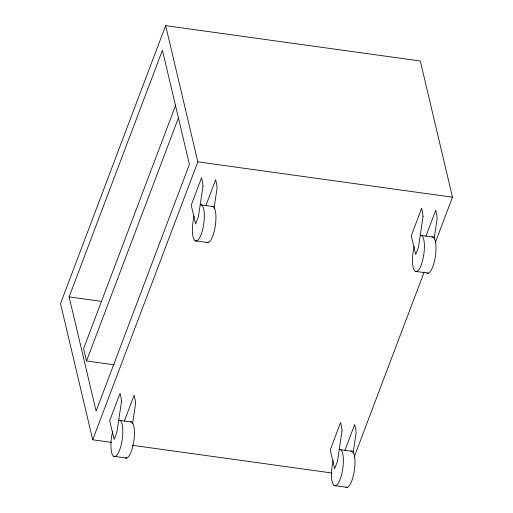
<?xml version="1.0" encoding="UTF-8"?>
<svg xmlns="http://www.w3.org/2000/svg" width="513" height="513" viewBox="0 0 513 513"><rect width="100%" height="100%" fill="white"/><g stroke="black" fill="none" stroke-linecap="round" stroke-linejoin="round"><path stroke-width="0.77" d="M132.546 423.828L135.579 403.564A27.894 8.285 -82.1 0 0 134.727 397.678L134.143 395.234L124.345 421.141M214.049 208.349L217.082 188.085A27.894 8.285 -82.1 0 0 216.23 182.198L215.646 179.755L205.854 205.655M353.091 453.107L356.125 432.844A27.894 8.285 -82.1 0 0 355.272 426.957L354.688 424.507L344.89 450.414M434.107 238.898L437.147 218.634A27.894 8.285 -82.1 0 0 436.287 212.748L435.71 210.304L425.912 236.211M435.197 242.893L452.479 197.197L420.288 61.002L165.648 25.65L60.521 303.6L92.712 439.795L111.751 442.437M69.127 296.886L162.422 50.236L189.412 164.404L96.117 411.054L69.127 296.886L101.651 301.4M175.767 104.985L83.606 348.635L86.524 360.972L114.296 364.826M86.524 360.972L178.678 117.323M92.712 439.795L197.845 161.845L165.648 25.65M354.15 457.166L424.142 272.114M197.845 161.845L452.479 197.197M213.184 206.54L200.173 204.738A18.353 5.451 -82.1 0 1 203.706 224.123A18.353 5.451 -82.1 0 1 194.889 240.578A18.353 5.451 -82.1 0 1 194.164 215.947M433.241 237.096L420.23 235.294A18.353 5.451 -82.1 0 1 423.77 254.672A18.353 5.451 -82.1 0 1 414.953 271.133A18.353 5.451 -82.1 0 1 414.228 246.503M195.177 240.789L208.188 242.591M415.241 271.345L428.252 273.147M352.219 451.299L339.215 449.497A18.353 5.451 -82.1 0 1 342.748 468.882A18.353 5.451 -82.1 0 1 333.931 485.336A18.353 5.451 -82.1 0 1 333.206 460.706M131.681 422.019L118.67 420.218A18.353 5.451 -82.1 0 1 122.203 439.603A18.353 5.451 -82.1 0 1 113.386 456.063A18.353 5.451 -82.1 0 1 112.661 431.433M132.373 445.303L331.481 472.941M334.22 485.548L347.23 487.35M113.674 456.275L126.685 458.071M130.27 421.833A18.353 5.451 -82.1 0 1 133.88 440.686A18.353 5.451 -82.1 0 1 125.275 457.885M350.815 451.107A18.353 5.451 -82.1 0 1 354.425 469.959A18.353 5.451 -82.1 0 1 345.82 487.158M211.773 206.348A18.353 5.451 -82.1 0 1 215.383 225.201A18.353 5.451 -82.1 0 1 206.777 242.399M431.831 236.903A18.353 5.451 -82.1 0 1 435.447 255.756A18.353 5.451 -82.1 0 1 426.842 272.954M121.491 401.608L116.938 432.004L114.13 439.417L109.699 420.66L120.055 393.279L120.632 395.722A27.894 8.285 -82.1 0 1 121.491 401.608M202.994 186.129L198.441 216.524L195.633 223.937L191.202 205.181L201.558 177.799L202.135 180.243A27.894 8.285 -82.1 0 1 202.994 186.129M342.036 430.888L337.483 461.283L334.675 468.696L330.244 449.939L340.6 422.552L341.177 425.001A27.894 8.285 -82.1 0 1 342.036 430.888M423.058 216.678L418.499 247.074L415.697 254.493L411.266 235.736L421.622 208.349L422.199 210.792A27.894 8.285 -82.1 0 1 423.058 216.678"/></g></svg>
